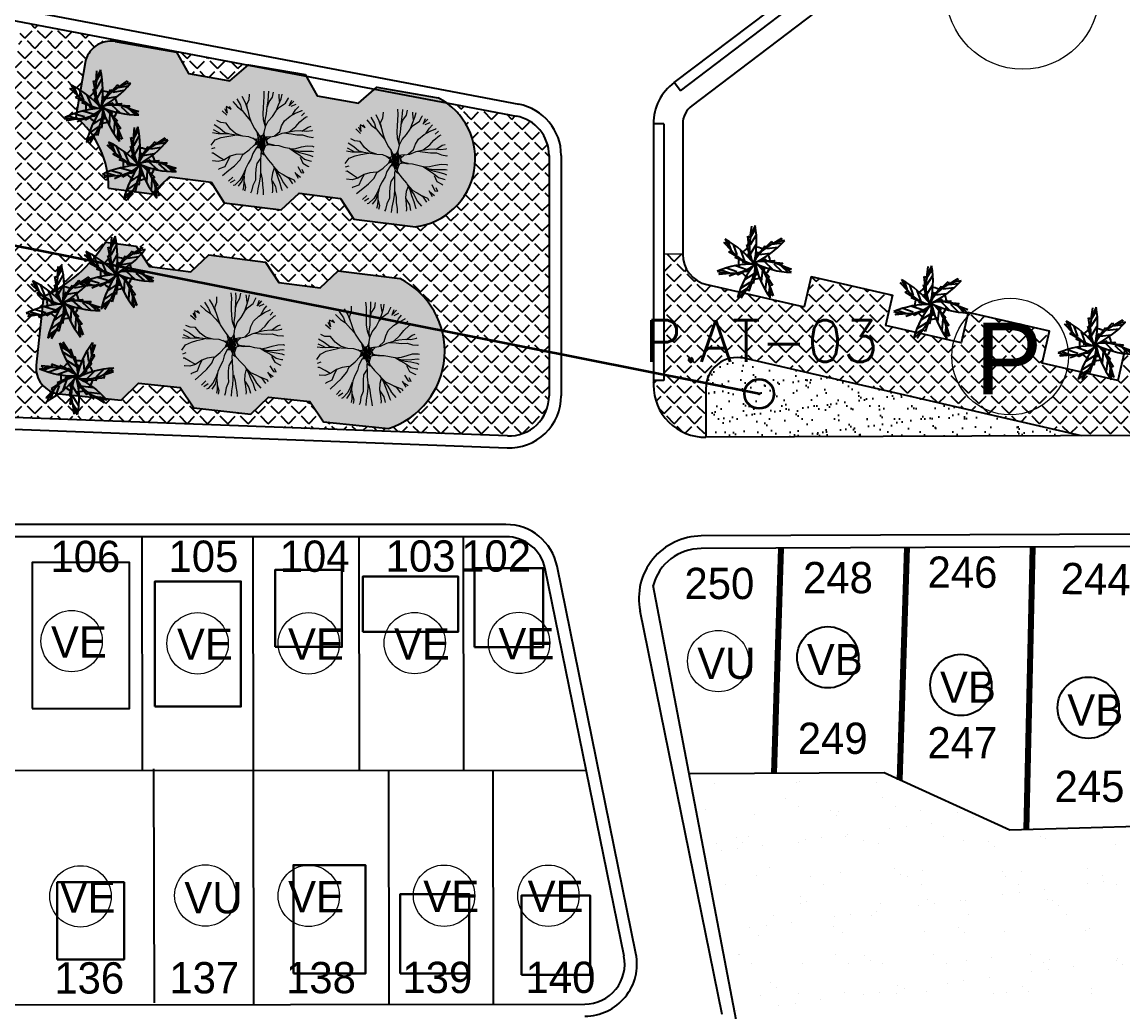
# Model space of a CAD drawing. Extents: x 472704 to 474638, y 1059265 to 1060325.
# Drawn here: x 473623.5 to 473729, y 1059726.7 to 1059821.6 of the extents above; entities that cross this region are included whole.
import ezdxf

# ---------------------------------------------------------------- set-up
doc = ezdxf.new("R2010")
doc.units = 0
doc.header["$LTSCALE"] = 0.4
doc.header["$MEASUREMENT"] = 0
doc.layers.get('0').update_dxf_attribs({"linetype": 'CONTINUOUS', "lineweight": 25})
for name, color, linetype in [('A-VIA-N', 7, 'CONTINUOUS'), ('BIFAMILIARES', 6, 'CONTINUOUS'), ('CASASDURAS', 1, 'CONTINUOUS'), ('Dura', 1, 'CONTINUOUS'), ('NumeroPropu', 6, 'CONTINUOUS'), ('PARCELASPEOPUESTAS', 3, 'CONTINUOUS'), ('PISOS', 8, 'CONTINUOUS'), ('TipoVivienda', 7, 'CONTINUOUS'), ('TOPONIMIA', 1, 'CONTINUOUS'), ('UNIFAMILIAR', 5, 'CONTINUOUS'), ('VEGETACION', 3, 'CONTINUOUS'), ('VIAPROPUESTA', 7, 'CONTINUOUS')]:
    doc.layers.add(name, color=color, linetype=linetype)
for name, color, linetype, lineweight in [('AREAS VERDAS', 72, 'CONTINUOUS', 25), ('AREAS VERDES', 2, 'CONTINUOUS', 20), ('CASA', 31, 'CONTINUOUS', 30), ('PAT', 230, 'CONTINUOUS', 35)]:
    doc.layers.add(name, color=color, linetype=linetype, lineweight=lineweight)
doc.styles.add('ARIAL', font='arial.ttf')
doc.styles.add('Numeros Parcelas', font='', dxfattribs={"height": 3})
doc.styles.get("Standard").update_dxf_attribs({"font": 'romans.shx'})
doc.styles.add('TipoVivienda', font='', dxfattribs={"height": 3})
doc.styles.get('Numeros Parcelas').set_extended_font_data('AvantGarde Bk BT')
doc.styles.get('TipoVivienda').set_extended_font_data('AvantGarde Bk BT')
pattern_1 = [(45, (0, 0), (-0.9722718241, 0.9722718241), [1, -0.375]), (135, (0, 0), (-0.9722718241, -0.9722718241), [1, -0.375])]

# ---------------------------------------------------------------- blocks, each defined once
blk = doc.blocks.new('PALME01')
at = {"layer": 'VEGETACION'}
for p, q in [((-0.34, 2.42), (0.22, 3.22)), ((-0.32, 2.46), (-0.14, 3.51)), ((-2.16, 1.22), (-2.44, 2.16)), ((-0.48, 1.69), (-0.56, 2.58)), ((-0.56, 2.58), (-0.32, 2.46)), ((-0.34, 1.77), (0.26, 2.65)), ((1.78, 1.75), (2.7, 2.27)), ((2.7, 2.27), (2.6, 2.09)), ((-2.17, 1.26), (-2.88, 2.05)), ((-2.88, 2.05), (-2.68, 2)), ((-2.42, 1.15), (-2.17, 1.26)), ((-1.67, 0.65), (-2.42, 1.15)), ((-1.65, 0.81), (-1.96, 1.83)), ((-0.93, 0.18), (-1.28, 1.25)), ((-0.45, 0.84), (-0.66, 1.78)), ((-0.66, 1.78), (-0.48, 1.69)), ((-0.39, 0.81), (0.23, 1.75)), ((0.43, 0.85), (1.03, 1.6)), ((1.03, 1.6), (1.07, 1.4)), ((1.07, 1.4), (1.72, 2.02)), ((1.22, 1.34), (2.28, 1.42)), ((1.72, 2.02), (1.78, 1.75)), ((1.73, 1.74), (2.71, 1.81)), ((-1.86, 0.57), (-1.67, 0.65)), ((-0.99, 0.15), (-1.86, 0.57)), ((-1.16, 0.07), (-0.99, 0.15)), ((-0.01, -0.17), (-1.16, 0.07)), ((-0.08, -0.13), (-0.61, 0.92)), ((-0.61, 0.92), (-0.45, 0.84)), ((-0.1, -0.04), (0.39, 1.03)), ((-0.04, 0.03), (1.1, 0.31)), ((0.04, 0.02), (0.97, -0.69)), ((0.39, 1.03), (0.43, 0.85)), ((0.44, 0.78), (1.57, 0.88)), ((0.94, 0.12), (1.72, -0.7)), ((1.1, 0.31), (0.98, 0.17)), ((0.98, 0.17), (1.94, 0.16)), ((1.94, 0.16), (1.81, 0.01)), ((1.81, 0.01), (2.7, -0.12)), ((-3.46, -1), (-3.29, -0.88)), ((-2.4, -0.93), (-3.46, -1)), ((-2.35, -0.95), (-3.26, -0.58)), ((-1.72, -0.8), (-2.71, -0.42)), ((-1.61, -0.92), (-2.46, -1.2)), ((-0.77, -0.64), (-1.83, -0.24)), ((-0.79, -0.71), (-1.66, -1.12)), ((-1.66, -1.12), (-1.61, -0.92)), ((-0.03, -1.03), (-1.01, -1.6)), ((0.07, -0.13), (-0.83, -0.88)), ((-0.83, -0.88), (-0.79, -0.71)), ((0.09, -0.05), (0.12, -1.22)), ((0.73, -0.69), (0.57, -1.81)), ((0.97, -0.69), (0.79, -0.69)), ((0.79, -0.69), (1.39, -1.44)), ((1.86, -0.15), (2.59, -0.93)), ((2.49, -0.3), (3.15, -1.02)), ((2.7, -0.12), (2.53, -0.32)), ((2.53, -0.32), (3.51, -0.73)), ((3.51, -0.73), (3.31, -0.76)), ((-0.5, -1.86), (-1.42, -2.4)), ((-0.33, -1.85), (-0.65, -2.69)), ((-0.21, -2.01), (-0.33, -1.85)), ((0.01, -1.08), (-0.21, -2.01)), ((0.12, -1.22), (0.01, -1.08)), ((1.09, -1.57), (0.94, -2.63)), ((1.39, -1.44), (1.19, -1.44)), ((1.19, -1.44), (1.64, -2.21)), ((-0.78, -2.45), (-1.63, -2.93)), ((-0.82, -2.48), (-1.43, -3.35)), ((-0.65, -2.69), (-0.82, -2.48)), ((1.38, -2.16), (1.22, -3.13)), ((1.37, -2.21), (1.67, -3.23)), ((1.64, -2.21), (1.37, -2.21)), ((1.67, -3.23), (1.52, -3.09))]:
    blk.add_line(p, q, dxfattribs=at)
for centre, radius, start, end in [((3.35, 1.47), 3.79, 146.5126, 204.9769), ((-8.28, 2.34), 8.56, 343.2568, 8.2327), ((0.88, 3.52), 3.79, 197.9411, 256.4055), ((-7.05, -5.04), 8.56, 34.6853, 59.6613), ((0, 0), 1.53, 112.3411, 140.8959), ((-3.28, 7.91), 8.56, 291.8282, 316.8041), ((3.29, -1.73), 3.79, 95.084, 153.5483), ((0, 0), 1.53, 58.7372, 86.9078), ((0, 0), 1.53, 165.4304, 194.1231), ((0.75, -3.68), 3.79, 43.6554, 102.1198), ((4.18, 7.47), 8.56, 240.3996, 265.3756), ((-2.36, -2.91), 3.79, 352.2268, 50.6912), ((8.5, 1.36), 8.56, 188.971, 213.947), ((0, 0), 1.53, 6.2517, 34.072), ((-0.51, -8.67), 8.56, 86.1139, 111.0899), ((-2.25, 2.86), 3.79, 249.3697, 307.8341), ((-3.7, 0), 3.79, 300.7983, 359.2626), ((6.41, -5.83), 8.56, 137.5425, 162.5184), ((0, 0), 1.53, 216.742, 245.1681), ((0, 0), 1.53, 315.6716, 343.3932), ((0, 0), 1.53, 266.3653, 294.3399)]:
    blk.add_arc(centre, radius, start, end, dxfattribs=at)
blk = doc.blocks.new('PALMERA')
at = {"layer": 'AREAS VERDES'}
blk.add_blockref('PALME01', (-88.82, 0.82), dxfattribs=at)
blk = doc.blocks.new('MATA-P-01')
at = {"color": 84, "linetype": 'ByBlock'}
for p, q in [((18.7902, 144.4864), (18.7883, 144.5167)), ((18.8065, 144.5037), (18.8081, 144.5144)), ((18.8462, 144.4883), (18.8445, 144.521)), ((18.8717, 144.4929), (18.8752, 144.521)), ((18.8986, 144.4841), (18.9059, 144.5167)), ((18.6454, 144.4361), (18.6454, 144.4384)), ((18.6869, 144.4319), (18.6706, 144.458)), ((18.7176, 144.4515), (18.6888, 144.4688)), ((18.7068, 144.4864), (18.7321, 144.4515)), ((18.7231, 144.4864), (18.7304, 144.458)), ((18.7321, 144.4515), (18.7304, 144.4557)), ((18.7448, 144.4994), (18.7448, 144.5014)), ((18.7576, 144.4645), (18.7448, 144.4994)), ((18.7918, 144.4319), (18.7576, 144.4645)), ((18.7991, 144.4449), (18.7902, 144.4864)), ((18.7973, 144.4668), (18.8065, 144.5037)), ((18.8081, 144.4058), (18.7991, 144.4449)), ((18.8625, 144.4537), (18.8462, 144.4883)), ((18.868, 144.4239), (18.8625, 144.4537)), ((18.8679, 144.4211), (18.8698, 144.458)), ((18.8698, 144.458), (18.8717, 144.4929)), ((18.8915, 144.4123), (18.8951, 144.4472)), ((18.8951, 144.4472), (18.8986, 144.4841)), ((18.9964, 144.4818), (18.9929, 144.4449)), ((18.9929, 144.4449), (19.0018, 144.41)), ((19.0399, 144.4602), (19.0127, 144.4231)), ((19.0689, 144.4384), (19.0382, 144.4015)), ((18.6163, 144.397), (18.6054, 144.4035)), ((18.647, 144.3624), (18.6163, 144.397)), ((18.6435, 144.4015), (18.6272, 144.4231)), ((18.6796, 144.4146), (18.6454, 144.4361)), ((18.7141, 144.3862), (18.6796, 144.4146)), ((18.7013, 144.397), (18.6869, 144.4319)), ((18.7448, 144.3513), (18.7141, 144.3862)), ((18.8079, 144.4068), (18.7918, 144.4319)), ((18.8244, 144.3666), (18.8081, 144.4058)), ((18.8462, 144.3317), (18.8244, 144.3666)), ((18.8643, 144.3754), (18.8679, 144.4211)), ((18.8662, 144.334), (18.8643, 144.3754)), ((18.8771, 144.334), (18.8861, 144.3731)), ((18.8861, 144.3731), (18.8915, 144.4123)), ((18.9874, 144.3774), (18.9711, 144.3405)), ((19.0219, 144.3709), (18.9855, 144.3382)), ((19.0127, 144.4231), (18.9874, 144.3774)), ((19.0018, 144.41), (18.9929, 144.3885)), ((19.0562, 144.3885), (19.0219, 144.3709)), ((19.0382, 144.4015), (19.0236, 144.3709)), ((19.0907, 144.4166), (19.0562, 144.3885)), ((19.0923, 144.3666), (19.107, 144.3819)), ((19.1268, 144.3797), (19.0923, 144.3666)), ((19.1268, 144.3731), (19.114, 144.3362)), ((18.5601, 144.3209), (18.5584, 144.3232)), ((18.5946, 144.3101), (18.5601, 144.3209)), ((18.5891, 144.3382), (18.5709, 144.347)), ((18.6236, 144.3059), (18.5891, 144.3382)), ((18.6307, 144.3079), (18.5946, 144.3101)), ((18.6706, 144.2994), (18.6307, 144.3079)), ((18.6671, 144.3275), (18.647, 144.3624)), ((18.7032, 144.2883), (18.6671, 144.3275)), ((18.7068, 144.2863), (18.6706, 144.2994)), ((18.7576, 144.3167), (18.7448, 144.3513)), ((18.763, 144.2798), (18.7576, 144.3167)), ((18.857, 144.2948), (18.8462, 144.3317)), ((18.857, 144.2928), (18.8771, 144.334)), ((18.8589, 144.2971), (18.8662, 144.334)), ((18.9529, 144.3059), (18.9241, 144.271)), ((18.9711, 144.3405), (18.9529, 144.3059)), ((18.9855, 144.3382), (18.9563, 144.3123)), ((19.114, 144.3362), (19.1322, 144.3624)), ((19.1485, 144.347), (19.114, 144.3232)), ((18.5476, 144.2775), (18.544, 144.2798)), ((18.5818, 144.2775), (18.5476, 144.2775)), ((18.6163, 144.284), (18.5818, 144.2775)), ((18.6524, 144.2775), (18.6163, 144.284)), ((18.6869, 144.2775), (18.6524, 144.2775)), ((18.7359, 144.2747), (18.6869, 144.2775)), ((18.7448, 144.271), (18.7032, 144.2883)), ((18.7828, 144.2471), (18.7448, 144.271)), ((18.7918, 144.2449), (18.763, 144.2798)), ((18.8173, 144.2361), (18.7828, 144.2471)), ((18.8154, 144.2361), (18.8516, 144.2276)), ((18.8204, 144.2298), (18.8159, 144.2358)), ((18.836, 144.2097), (18.8204, 144.2298)), ((18.8617, 144.242), (18.8256, 144.1822)), ((18.8256, 144.1822), (18.8452, 144.2293)), ((18.8452, 144.2293), (18.8291, 144.2199)), ((18.8398, 144.1822), (18.8617, 144.2435)), ((18.8421, 144.166), (18.8617, 144.242)), ((18.8731, 144.2315), (18.8421, 144.166)), ((18.8433, 144.124), (18.8731, 144.2315)), ((18.8858, 144.2267), (18.845, 144.1578)), ((18.8516, 144.2276), (18.8589, 144.2557)), ((18.8589, 144.2557), (18.857, 144.2928)), ((18.8858, 144.2267), (18.857, 144.1382)), ((18.8584, 144.2576), (18.8584, 144.2591)), ((18.8658, 144.2372), (18.8584, 144.2576)), ((18.8858, 144.2267), (18.8658, 144.2372)), ((18.8712, 144.2094), (18.8773, 144.2259)), ((18.9021, 144.2471), (18.8858, 144.2267)), ((18.9052, 144.2504), (18.8915, 144.2122)), ((18.904, 144.2491), (18.9005, 144.2449)), ((18.9241, 144.271), (18.904, 144.2491)), ((19.0382, 144.2188), (19.0744, 144.2406)), ((19.0744, 144.2406), (19.1086, 144.2733)), ((19.1431, 144.2341), (19.107, 144.2122)), ((19.1086, 144.2733), (19.1431, 144.271)), ((19.1431, 144.271), (19.1703, 144.2798)), ((19.183, 144.2514), (19.1431, 144.2341)), ((18.5421, 144.1623), (18.5277, 144.1578)), ((18.5402, 144.1904), (18.5294, 144.1904)), ((18.5402, 144.223), (18.5313, 144.221)), ((18.5747, 144.2188), (18.5402, 144.223)), ((18.5747, 144.1839), (18.5402, 144.1904)), ((18.5802, 144.1666), (18.5421, 144.1623)), ((18.609, 144.2057), (18.5747, 144.2188)), ((18.6109, 144.1773), (18.5747, 144.1839)), ((18.6163, 144.1688), (18.5802, 144.1666)), ((18.6435, 144.1904), (18.609, 144.2057)), ((18.647, 144.1754), (18.6109, 144.1773)), ((18.647, 144.1666), (18.6109, 144.1512)), ((18.6635, 144.1744), (18.6163, 144.1688)), ((18.6796, 144.1819), (18.6435, 144.1904)), ((18.6834, 144.1839), (18.647, 144.1666)), ((18.685, 144.1839), (18.647, 144.1754)), ((18.7195, 144.1861), (18.685, 144.1839)), ((18.7538, 144.1904), (18.7195, 144.1861)), ((18.7883, 144.1861), (18.7538, 144.1904)), ((18.7935, 144.1847), (18.781, 144.1864)), ((18.7828, 144.1864), (18.8029, 144.187)), ((18.814, 144.1856), (18.7935, 144.1847)), ((18.8029, 144.187), (18.8235, 144.1893)), ((18.8353, 144.1782), (18.814, 144.1856)), ((18.8235, 144.1893), (18.836, 144.2097)), ((18.8403, 144.1578), (18.8353, 144.1782)), ((18.8433, 144.1376), (18.8403, 144.1578)), ((18.8854, 144.225), (18.8433, 144.124)), ((18.857, 144.1382), (18.8913, 144.2208)), ((18.8714, 144.1572), (18.8589, 144.1362)), ((18.8915, 144.1532), (18.8714, 144.1572)), ((18.8913, 144.2208), (18.8755, 144.1589)), ((18.8755, 144.1589), (18.8991, 144.2066)), ((18.8851, 144.181), (18.8866, 144.16)), ((18.9059, 144.1683), (18.8851, 144.181)), ((18.8866, 144.16), (18.8908, 144.1527)), ((18.9047, 144.2052), (18.8915, 144.2122)), ((18.8991, 144.2066), (18.8967, 144.1751)), ((18.8991, 144.1932), (18.9257, 144.2077)), ((18.904, 144.1708), (18.8991, 144.1932)), ((18.9078, 144.1643), (18.904, 144.1708)), ((18.9277, 144.208), (18.9047, 144.2052)), ((18.935, 144.1297), (18.9078, 144.1643)), ((18.9529, 144.2145), (18.9277, 144.208)), ((18.9893, 144.2122), (18.9529, 144.2145)), ((19.0328, 144.21), (18.9893, 144.2122)), ((18.991, 144.21), (19.0382, 144.2188)), ((19.0744, 144.21), (19.0328, 144.21)), ((19.0543, 144.2034), (19.0399, 144.208)), ((19.0907, 144.1904), (19.0543, 144.2034)), ((19.1124, 144.2057), (19.0744, 144.21)), ((19.107, 144.2122), (19.0814, 144.21)), ((19.1249, 144.1773), (19.0907, 144.1904)), ((19.1485, 144.1992), (19.1124, 144.2057)), ((19.1594, 144.1558), (19.1249, 144.1773)), ((19.1485, 144.208), (19.1322, 144.2015)), ((19.183, 144.2188), (19.1485, 144.208)), ((19.1847, 144.1992), (19.1485, 144.1992)), ((19.1793, 144.1186), (19.1594, 144.1558)), ((18.5402, 144.1274), (18.5313, 144.1274)), ((18.5764, 144.1317), (18.5402, 144.1274)), ((18.5476, 144.0925), (18.5402, 144.0905)), ((18.5818, 144.1056), (18.5476, 144.0925)), ((18.6109, 144.1512), (18.5764, 144.1317)), ((18.6054, 144.1405), (18.5818, 144.1056)), ((18.8046, 144.0882), (18.7701, 144.0602)), ((18.8391, 144.1209), (18.8046, 144.0882)), ((18.8353, 144.1158), (18.8346, 144.1166)), ((18.8554, 144.1257), (18.8353, 144.1158)), ((18.836, 144.1166), (18.8433, 144.1376)), ((18.8499, 144.0794), (18.8554, 144.1143)), ((18.8535, 144.0925), (18.8717, 144.0536)), ((18.8554, 144.1143), (18.8558, 144.1257)), ((18.8589, 144.1362), (18.8558, 144.1257)), ((18.8915, 144.1535), (18.9078, 144.1121)), ((18.9078, 144.1121), (18.9132, 144.0775)), ((18.9692, 144.0948), (18.935, 144.1297)), ((18.9801, 144.0579), (18.9692, 144.0948)), ((18.9711, 144.097), (19.0127, 144.086)), ((19.0127, 144.086), (19.0472, 144.0687)), ((19.1722, 144.097), (19.1504, 144.1078)), ((18.5837, 144.0448), (18.5655, 144.0448)), ((18.5818, 144.0664), (18.5674, 144.0448)), ((18.6144, 144.0318), (18.5818, 144.0145)), ((18.6109, 144.0794), (18.5837, 144.0448)), ((18.5927, 144.0034), (18.6198, 144.0383)), ((18.7285, 144.023), (18.6943, 144.0122)), ((18.7467, 144.0318), (18.7106, 143.9969)), ((18.7429, 144.0252), (18.725, 143.9884)), ((18.763, 144.0514), (18.7285, 144.023)), ((18.7701, 144.0602), (18.7429, 144.0252)), ((18.7576, 144.0426), (18.763, 144.0079)), ((18.8372, 144.0057), (18.8445, 144.0426)), ((18.8445, 144.0426), (18.8499, 144.0794)), ((18.8717, 144.0187), (18.8679, 143.9818)), ((18.8717, 144.0536), (18.8717, 144.0187)), ((18.9132, 144.0775), (18.9258, 144.0426)), ((18.9258, 144.0426), (18.9366, 144.0079)), ((19.0092, 144.0145), (18.9801, 144.0579)), ((19.0472, 144.0687), (19.0597, 144.0318)), ((19.0472, 144.0687), (19.0833, 144.0383)), ((19.0597, 144.0318), (19.0689, 143.9969)), ((19.0833, 144.0383), (19.1178, 144.023)), ((19.0852, 144.0383), (19.1195, 144.0536)), ((19.1178, 144.023), (19.1521, 144.021)), ((19.1195, 144.0536), (19.1575, 144.0709)), ((19.1521, 144.021), (19.154, 144.021)), ((19.1575, 144.0709), (19.1667, 144.0687)), ((18.6217, 143.9903), (18.6109, 143.9773)), ((18.6716, 144.0031), (18.6217, 143.9903)), ((18.6562, 143.9969), (18.6253, 143.9642)), ((18.6834, 143.96), (18.6524, 143.9316)), ((18.6943, 144.0122), (18.6562, 143.9969)), ((18.7106, 143.9969), (18.6834, 143.96)), ((18.7051, 143.9535), (18.6888, 143.9186)), ((18.725, 143.9884), (18.7051, 143.9535)), ((18.7576, 143.9623), (18.7285, 143.9274)), ((18.7611, 143.9688), (18.7502, 143.9316)), ((18.763, 144.0079), (18.7611, 143.9688)), ((18.8209, 143.96), (18.8136, 143.9251)), ((18.8353, 143.9969), (18.8209, 143.96)), ((18.8336, 143.9708), (18.8372, 144.0057)), ((18.8336, 143.9339), (18.8336, 143.9708)), ((18.8679, 143.9818), (18.8625, 143.9469)), ((18.8625, 143.9469), (18.8733, 143.91)), ((18.9385, 143.96), (18.9331, 143.9251)), ((18.9366, 144.0079), (18.9385, 143.9688)), ((18.9385, 143.9991), (18.9475, 143.9642)), ((18.9385, 143.9688), (18.9458, 143.9251)), ((18.9475, 143.9642), (18.9603, 143.9296)), ((19.0399, 143.9796), (19.0092, 144.0145)), ((19.0744, 143.9404), (19.0399, 143.9796)), ((19.0689, 143.9969), (19.1032, 143.9773)), ((19.1032, 143.9773), (19.107, 143.973)), ((18.6888, 143.9186), (18.6834, 143.91)), ((18.7285, 143.9274), (18.7158, 143.8924)), ((18.7502, 143.9316), (18.7429, 143.8947)), ((18.7429, 143.8947), (18.7429, 143.8839)), ((18.8027, 143.8905), (18.7973, 143.8621)), ((18.8136, 143.9251), (18.8027, 143.8905)), ((18.8353, 143.8947), (18.8336, 143.9339)), ((18.8336, 143.8598), (18.8353, 143.8947)), ((18.8733, 143.91), (18.8752, 143.8729)), ((18.9312, 143.9231), (18.9168, 143.8882)), ((18.9168, 143.8882), (18.9187, 143.8644)), ((18.9331, 143.9251), (18.9295, 143.8905)), ((18.9295, 143.8905), (18.9312, 143.8686)), ((18.9458, 143.9251), (18.9638, 143.8905)), ((18.9603, 143.9296), (18.9874, 143.8924)), ((18.9874, 143.8924), (18.9964, 143.8882)), ((19.0165, 143.9035), (18.991, 143.9251)), ((19.0309, 143.91), (19.0073, 143.9404)), ((18.8752, 143.8729), (18.8788, 143.8598))]:
    blk.add_line(p, q, dxfattribs=at)

msp = doc.modelspace()

# ---------------------------------------------------------------- hatches: boundary and pattern name
at = {"layer": 'AREAS VERDAS'}
h = msp.add_hatch(dxfattribs=at)
h.set_pattern_fill('AR-SAND', color=64, style=0)
h.set_pattern_definition([(37.5, (0, 0), (-0.0629933581, 1.926823769), [0, -1.52, 0, -1.7, 0, -1.625]), (7.5, (0, 0), (1.769776705, 2.822146065), [0, -0.82, 0, -1.37, 0, -0.525]), (327.5, (-1.23, 0), (3.1141418618, 0.0056590535), [0, -0.5, 0, -1.8, 0, -2.35]), (317.5, (-1.23, 0), (3.0061266046, 0.877675565), [0, -0.25, 0, -1.18, 0, -1.35])])
h.paths.add_polyline_path([(473614.17, 1059789.62), (473615.43, 1059796.9, -0.160687), (473611.97, 1059802.29), (473609.05, 1059802.87), (473608.87, 1059802.72), (473604.93, 1059803.4), (473604.74, 1059803.73), (473597.04, 1059805.26), (473596.56, 1059804.85), (473592.61, 1059805.53), (473592.22, 1059806.22), (473583.76, 1059807.9, 0.165546), (473582.99, 1059806.49), (473581.2, 1059796.18)])
h.paths.add_polyline_path([(473596.94, 1059789.16), (473602.41, 1059788.58), (473604.1, 1059790.21), (473608.07, 1059789.79), (473609.37, 1059787.84), (473613.78, 1059787.38), (473614.17, 1059789.62), (473581.2, 1059796.18), (473580.77, 1059793.68, 0.226568), (473584.07, 1059790.53), (473589.98, 1059789.9), (473591.67, 1059791.53), (473595.64, 1059791.11)])
h.paths.add_polyline_path([(473633.44, 1059785.78), (473634.66, 1059786.97), (473638.64, 1059786.55), (473639.94, 1059784.6), (473645.41, 1059784.02), (473647.09, 1059785.65), (473651.07, 1059785.23), (473652.37, 1059783.28), (473658.59, 1059782.63, 0.396759), (473663.73, 1059791.99), (473630.11, 1059798.68, -0.104341), (473625.54, 1059795.29), (473624.84, 1059788.71, 0.129448), (473625.03, 1059787.46)])
h.paths.add_polyline_path([(473625.03, 1059787.46, 0.270273), (473627.06, 1059785.96), (473632.98, 1059785.34), (473633.44, 1059785.78)], flags=17)
h.paths.add_polyline_path([(473663.73, 1059791.99, 0.21662), (473659.68, 1059797), (473653.77, 1059797.73), (473652.06, 1059796.13), (473648.09, 1059796.62), (473646.82, 1059798.59), (473641.37, 1059799.27), (473639.66, 1059797.66), (473635.69, 1059798.15), (473634.42, 1059800.12), (473631.47, 1059800.49, -0.041044), (473630.11, 1059798.68)])
h.paths.add_polyline_path([(473598.34, 1059806.37), (473597.04, 1059805.26), (473604.74, 1059803.73), (473603.76, 1059805.43)], flags=17)
h.paths.add_polyline_path([(473592.22, 1059806.22), (473591.44, 1059807.56), (473585.87, 1059808.53, 0.23271), (473583.76, 1059807.9)])
h.paths.add_polyline_path([(473611.68, 1059804.06), (473610.66, 1059804.24), (473609.05, 1059802.87), (473611.97, 1059802.29, -0.043955)], flags=17)
h.paths.add_polyline_path([(473585.29, 1059819.83), (473584.69, 1059816.34, 0.414214), (473586.73, 1059813.45), (473592.3, 1059812.49), (473594.08, 1059814.01), (473598.02, 1059813.32), (473599.19, 1059811.29), (473604.61, 1059810.36), (473606.4, 1059811.87), (473610.34, 1059811.19), (473611.51, 1059809.16), (473612.53, 1059808.99, -0.154291), (473616.61, 1059813.6)])
h.paths.add_polyline_path([(473616.61, 1059813.6, -0.054125), (473618.62, 1059814.53), (473620.05, 1059821.86), (473614.19, 1059822.88), (473612.4, 1059821.37), (473608.46, 1059822.05), (473607.29, 1059824.08), (473601.87, 1059825.03), (473600.09, 1059823.51), (473596.15, 1059824.19), (473594.98, 1059826.23), (473589.12, 1059827.25, 0.414214), (473586.23, 1059825.21), (473585.29, 1059819.83)])
h.paths.add_polyline_path([(473630.12, 1059810.92, -0.161929), (473631.78, 1059805.66), (473635.92, 1059805.14), (473637.63, 1059806.74), (473641.6, 1059806.24), (473642.86, 1059804.26), (473648.32, 1059803.58), (473650.03, 1059805.18), (473654, 1059804.68), (473655.27, 1059802.71), (473661.17, 1059801.97, 0.17247), (473665.1, 1059803.96)])
h.paths.add_polyline_path([(473665.1, 1059803.96, 0.499764), (473663.35, 1059814.33), (473657.49, 1059815.35), (473655.71, 1059813.83), (473651.76, 1059814.52), (473650.6, 1059816.55), (473645.18, 1059817.49), (473643.39, 1059815.97), (473639.45, 1059816.66), (473638.28, 1059818.69), (473632.42, 1059819.71, 0.414214), (473629.53, 1059817.68), (473628.63, 1059812.51, -0.062569), (473630.12, 1059810.92)])
h.paths.add_polyline_path([(473568.6, 1059806.84), (473594.68, 1059806.84), (473594.68, 1059812.09), (473568.6, 1059812.09)], flags=9)
h.paths.add_polyline_path([(473567.21, 1059800.66), (473597.35, 1059800.66), (473597.35, 1059806.87), (473567.21, 1059806.87)], flags=9)
h.paths.add_polyline_path([(473572.68, 1059811.31), (473588.4, 1059811.31), (473588.4, 1059821.64), (473572.68, 1059821.64)], flags=9)
h = msp.add_hatch(dxfattribs=at)
h.set_pattern_fill('AR-SAND', color=64, style=0)
h.set_pattern_definition([(37.5, (0, 0), (-0.0629933581, 1.926823769), [0, -1.52, 0, -1.7, 0, -1.625]), (7.5, (0, 0), (1.769776705, 2.822146065), [0, -0.82, 0, -1.37, 0, -0.525]), (327.5, (-1.23, 0), (3.1141418618, 0.0056590535), [0, -0.5, 0, -1.8, 0, -2.35]), (317.5, (-1.23, 0), (3.0061266046, 0.877675565), [0, -0.25, 0, -1.18, 0, -1.35])])
h.paths.add_polyline_path([(473724.99, 1059781.94), (473692.67, 1059789.36, 0.056492), (473692, 1059789.43, 0.414214), (473689, 1059786.43), (473689, 1059781.79)])
at = {"layer": 'PISOS', "linetype": 'Continuous'}
h = msp.add_hatch(dxfattribs=at)
h.set_pattern_fill('ANGLE', color=256, scale=5, angle=45, style=0)
h.set_pattern_definition(pattern_1)
h.paths.add_polyline_path([(473629.61, 1059799.6, -0.02927), (473630.49, 1059799.12, 0.019883), (473631.14, 1059800), (473623.48, 1059800), (473630.11, 1059798.68, 0.000763), (473630.14, 1059798.71, -0.068686)])
h.paths.add_polyline_path([(473641.37, 1059799.27), (473646.82, 1059798.59), (473648.09, 1059796.62), (473652.06, 1059796.13), (473653.77, 1059797.73), (473659.68, 1059797, -0.21662), (473663.73, 1059791.99), (473673.98, 1059789.95), (473673.98, 1059800), (473635.01, 1059800), (473634.66, 1059799.76), (473634.72, 1059799.66, -0.038893), (473635.29, 1059799.8, -0.017109), (473634.91, 1059799.36), (473635.69, 1059798.15), (473639.66, 1059797.66)], flags=17)
h.paths.add_polyline_path([(473673.98, 1059789.95), (473663.73, 1059791.99, -0.396759), (473658.59, 1059782.63), (473652.37, 1059783.28), (473651.07, 1059785.23), (473647.09, 1059785.65), (473645.41, 1059784.02), (473639.94, 1059784.6), (473638.64, 1059786.55), (473634.66, 1059786.97), (473632.98, 1059785.34), (473631.48, 1059785.5, -0.005607), (473631.61, 1059785.35, -0.060677), (473630.72, 1059785.58), (473628.92, 1059785.77, -0.008514), (473628.93, 1059785.48, -0.045221), (473628.79, 1059783.94, -0.080339), (473628.33, 1059785.06), (473628.33, 1059785.06), (473628.08, 1059784.95), (473628.19, 1059785.84), (473628, 1059785.76), (473628.03, 1059785.86), (473627.03, 1059785.97, -0.004333), (473626.91, 1059785.88, -0.010199), (473626.62, 1059785.68, -0.017215), (473626.12, 1059785.37, -0.001385), (473626.08, 1059785.35, -0.004159), (473625.96, 1059785.28, -0.001134), (473625.92, 1059785.26, -0.065564), (473626.38, 1059786.14, -0.333546), (473624.84, 1059788.71), (473625.36, 1059793.56, -0.029994), (473624.9, 1059793.54, -0.067921), (473623.89, 1059793.68, -0.048261), (473625.43, 1059794.26), (473625.52, 1059795.07), (473625.5, 1059795.08), (473625.52, 1059795.09), (473625.54, 1059795.26), (473624.89, 1059795.61), (473625.13, 1059795.75), (473625.12, 1059795.75, -0.080339), (473624.48, 1059796.78, -0.060888), (473626.24, 1059795.67, -0.096865), (473626.7, 1059796.03), (473626.58, 1059796.39), (473626.77, 1059796.31), (473626.61, 1059797.2), (473626.87, 1059797.1), (473626.87, 1059797.1, -0.080339), (473627.27, 1059798.24, -0.054623), (473627.5, 1059796.39, 0.063178), (473630.11, 1059798.68), (473623.48, 1059800), (473620.54, 1059800), (473618.36, 1059783.85), (473670, 1059781.92, 0.009326), (473670.14, 1059781.92, 0.344153), (473673.87, 1059784.82), (473673.87, 1059784.82, 0.06132), (473673.98, 1059785.76)])
h.paths.add_polyline_path([(473620.54, 1059800), (473612.86, 1059800, 0.049406), (473613.99, 1059798.33), (473614.21, 1059798.59), (473614.3, 1059798.32), (473614.3, 1059798.32, -0.080339), (473615.44, 1059798.72, -0.039681), (473614.52, 1059797.73, 0.018836), (473615.08, 1059797.19, 0.004504), (473615.22, 1059797.07, 0.004925), (473615.37, 1059796.94, 0.00171), (473615.43, 1059796.9), (473615.37, 1059796.55), (473615.38, 1059796.55), (473615.36, 1059796.52), (473615.32, 1059796.28, -0.07376), (473616.25, 1059795.67, -0.030142), (473615.22, 1059795.73), (473614.46, 1059791.31, -0.018675), (473615.1, 1059791.36, -0.06024), (473614.37, 1059790.81), (473614.01, 1059788.73, -0.0184), (473614.44, 1059788.27, -0.033218), (473613.95, 1059788.37), (473613.78, 1059787.38), (473611.73, 1059787.59, -0.021725), (473611.62, 1059786.86, -0.057291), (473611.26, 1059787.64), (473609.37, 1059787.84), (473609.04, 1059788.34, -0.009545), (473608.76, 1059788.18, -0.025712), (473608.91, 1059788.54), (473608.07, 1059789.79), (473604.1, 1059790.21), (473602.41, 1059788.58), (473600, 1059788.84), (473600, 1059784.53), (473618.36, 1059783.85)])
h.paths.add_polyline_path([(473611.97, 1059802.29, 0.049923), (473612.67, 1059800.38, -0.035722), (473613.1, 1059800.05, -0.007786), (473612.83, 1059800.05, 0.001483), (473612.86, 1059800), (473620.54, 1059800), (473620.62, 1059800.57)])
h.paths.add_polyline_path([(473654, 1059804.68), (473650.03, 1059805.18), (473648.32, 1059803.58), (473642.86, 1059804.26), (473641.6, 1059806.24), (473637.63, 1059806.74), (473636.33, 1059805.52, -0.011172), (473636.36, 1059805.36, -0.042832), (473636.38, 1059804.71, -0.018509), (473636, 1059805.22), (473635.92, 1059805.14), (473634.3, 1059805.34), (473634.28, 1059805.25), (473634.18, 1059805.35), (473634.02, 1059805.37, -0.07371), (473633.23, 1059804.6, -0.025673), (473633.46, 1059805.44), (473631.78, 1059805.66, 0.035267), (473631.71, 1059806.89, -0.033637), (473631.21, 1059806.98, -0.002586), (473631.18, 1059806.99, -0.000067), (473631.18, 1059806.99, -0.000014), (473631.18, 1059806.99, -0.015726), (473631.67, 1059807.22, 0.106659), (473630.31, 1059810.64, -0.05861), (473629.65, 1059810.04, -0.032682), (473629.97, 1059811.12, 0.045473), (473628.89, 1059812.28), (473628.8, 1059812.31, -0.012351), (473628.62, 1059812.3, -0.067921), (473627.6, 1059812.44, -0.034516), (473628.69, 1059812.89), (473628.92, 1059814.2), (473628.6, 1059814.37), (473628.84, 1059814.51), (473628.84, 1059814.52, -0.064829), (473628.29, 1059815.33, -0.01543), (473628.19, 1059815.54, -0.02924), (473629.07, 1059815.06), (473629.53, 1059817.68, -0.414214), (473632.42, 1059819.71), (473638.28, 1059818.69), (473639.45, 1059816.66), (473643.39, 1059815.97), (473645.14, 1059817.46), (473623.46, 1059821.58), (473620.62, 1059800.57), (473623.48, 1059800), (473631.14, 1059800, 0.010636), (473631.47, 1059800.49), (473632.12, 1059800.41, -0.047561), (473632.4, 1059801.07, -0.021248), (473632.54, 1059800.36), (473634.42, 1059800.12), (473634.5, 1059800), (473635.01, 1059800), (473635.02, 1059800), (473635.02, 1059800), (473673.98, 1059800), (473673.98, 1059808.8, 0.360238), (473670.86, 1059812.57), (473664.14, 1059813.85, -0.682995), (473661.17, 1059801.97), (473655.27, 1059802.71)])
h.paths.add_polyline_path([(473620.62, 1059800.57), (473620.54, 1059800), (473623.48, 1059800)])
h = msp.add_hatch(dxfattribs=at)
h.set_pattern_fill('ANGLE', color=256, scale=5, angle=45, style=0)
h.set_pattern_definition(pattern_1)
h.paths.add_polyline_path([(473725.37, 1059787.94, -0.059802), (473724.68, 1059787.37, -0.021035), (473724.9, 1059788.05), (473721.22, 1059788.9), (473721.93, 1059791.96), (473714.13, 1059793.75), (473713.46, 1059790.83), (473709.45, 1059791.75, -0.019205), (473709.23, 1059791.56, -0.025703), (473708.92, 1059791.33, -0.015445), (473709.07, 1059791.83), (473706.21, 1059792.49), (473706.88, 1059795.42), (473699.08, 1059797.21), (473698.41, 1059794.28), (473692.57, 1059795.62, -0.045906), (473692.02, 1059795.2, -0.015805), (473692.18, 1059795.71), (473689.11, 1059796.42, -0.349542), (473686.78, 1059799.34), (473684.98, 1059799.34), (473684.98, 1059787.22), (473683.98, 1059787.22), (473683.98, 1059786.79, 0.415438), (473689, 1059781.79), (473689, 1059786.43, -0.481984), (473692.67, 1059789.36), (473724.99, 1059781.94), (473743.34, 1059782.01, 0.172878), (473746.5, 1059783.15), (473745.86, 1059783.93), (473744.72, 1059785.32, -0.172878), (473743.33, 1059784.81), (473736.24, 1059785.3), (473736.94, 1059788.37), (473729.43, 1059790.09, -0.036021), (473729.85, 1059789.74, -0.023035), (473729.06, 1059789.81), (473728.47, 1059787.23), (473727.84, 1059787.38, -0.004608), (473727.83, 1059787.31, -0.003052), (473727.77, 1059787.39)])

# ---------------------------------------------------------------- linework, layer by layer
at = {"layer": 'A-VIA-N', "linetype": 'Continuous'}
msp.add_line((473741.39, 1059772.55), (473688.55, 1059772.33), dxfattribs=at)
at = {"layer": 'A-VIA-N'}
msp.add_arc((473688.58, 1059766.33), 6, 90.2395, 191.4993, dxfattribs=at)
at = {"layer": 'AREAS VERDAS', "color": 64, "linetype": 'Continuous'}
for p, q in [((473697.95, 1059748.79), (473697.95, 1059748.79)), ((473689.83, 1059748.61), (473689.83, 1059748.61)), ((473697.68, 1059748.71), (473697.68, 1059748.71)), ((473705.35, 1059748.67), (473705.35, 1059748.67)), ((473696.59, 1059747.21), (473696.59, 1059747.21)), ((473705.93, 1059747.23), (473705.93, 1059747.23)), ((473688.93, 1059746.16), (473688.93, 1059746.16)), ((473693.63, 1059745.61), (473693.63, 1059745.61)), ((473697.85, 1059746.4), (473697.85, 1059746.4)), ((473700.94, 1059746.06), (473700.94, 1059746.06)), ((473701.74, 1059745.9), (473701.74, 1059745.9)), ((473707.2, 1059746.42), (473707.2, 1059746.42)), ((473709.59, 1059746), (473709.59, 1059746)), ((473713.12, 1059745.79), (473713.12, 1059745.79)), ((473701.49, 1059745.55), (473701.49, 1059745.55)), ((473710.62, 1059744.81), (473710.62, 1059744.81)), ((473714.69, 1059745.35), (473714.69, 1059745.35)), ((473702.41, 1059743.5), (473702.41, 1059743.5)), ((473702.54, 1059743.75), (473702.54, 1059743.75)), ((473706.62, 1059744.29), (473706.62, 1059744.29)), ((473708.18, 1059744.49), (473708.18, 1059744.49)), ((473711.75, 1059743.52), (473711.75, 1059743.52)), ((473721.09, 1059743.54), (473721.09, 1059743.54)), ((473690.02, 1059742.83), (473690.02, 1059742.83)), ((473691.92, 1059743.42), (473691.92, 1059743.42)), ((473692.47, 1059742.92), (473692.47, 1059742.92)), ((473693.07, 1059743.49), (473693.07, 1059743.49)), ((473694.47, 1059742.69), (473694.47, 1059742.69)), ((473697.87, 1059742.93), (473697.87, 1059742.93)), ((473698.54, 1059743.22), (473698.54, 1059743.22)), ((473700.11, 1059743.43), (473700.11, 1059743.43)), ((473704.1, 1059743.16), (473704.1, 1059743.16)), ((473705.54, 1059742.89), (473705.54, 1059742.89)), ((473713.65, 1059743.19), (473713.65, 1059743.19)), ((473716.1, 1059743.06), (473716.1, 1059743.06)), ((473716.66, 1059742.55), (473716.66, 1059742.55)), ((473721.5, 1059743.29), (473721.5, 1059743.29)), ((473728.29, 1059742.79), (473728.29, 1059742.79)), ((473690.47, 1059742.16), (473690.47, 1059742.16)), ((473692.03, 1059742.36), (473692.03, 1059742.36)), ((473695.08, 1059740.53), (473695.08, 1059740.53)), ((473707.09, 1059740.42), (473707.09, 1059740.42)), ((473725.55, 1059740.47), (473725.55, 1059740.47)), ((473693.82, 1059739.83), (473693.82, 1059739.83)), ((473699.01, 1059739.7), (473699.01, 1059739.7)), ((473701.92, 1059740.12), (473701.92, 1059740.12)), ((473707.64, 1059739.92), (473707.64, 1059739.92)), ((473708.35, 1059739.71), (473708.35, 1059739.71)), ((473709.78, 1059740.22), (473709.78, 1059740.22)), ((473717.45, 1059740.18), (473717.45, 1059740.18)), ((473717.7, 1059739.73), (473717.7, 1059739.73)), ((473719.27, 1059740.16), (473719.27, 1059740.16)), ((473727.04, 1059739.75), (473727.04, 1059739.75)), ((473690.93, 1059738.88), (473690.93, 1059738.88)), ((473700.28, 1059738.89), (473700.28, 1059738.89)), ((473709.62, 1059738.91), (473709.62, 1059738.91)), ((473718.96, 1059738.93), (473718.96, 1059738.93)), ((473721.46, 1059738.47), (473721.46, 1059738.47)), ((473725.54, 1059739.01), (473725.54, 1059739.01)), ((473727.1, 1059739.21), (473727.1, 1059739.21)), ((473728.3, 1059738.94), (473728.3, 1059738.94)), ((473698.07, 1059737.79), (473698.07, 1059737.79)), ((473698.62, 1059737.28), (473698.62, 1059737.28)), ((473710.25, 1059737.52), (473710.25, 1059737.52)), ((473713.39, 1059737.41), (473713.39, 1059737.41)), ((473713.83, 1059737.41), (473713.83, 1059737.41)), ((473717.46, 1059737.95), (473717.46, 1059737.95)), ((473719.02, 1059738.15), (473719.02, 1059738.15)), ((473721.69, 1059737.51), (473721.69, 1059737.51)), ((473722.25, 1059737.42), (473722.25, 1059737.42)), ((473698.06, 1059737.15), (473698.06, 1059737.15)), ((473705.31, 1059736.35), (473705.31, 1059736.35)), ((473705.73, 1059737.11), (473705.73, 1059737.11)), ((473709.39, 1059736.88), (473709.39, 1059736.88)), ((473710.95, 1059737.09), (473710.95, 1059737.09)), ((473722.81, 1059736.91), (473722.81, 1059736.91)), ((473695.49, 1059735.97), (473695.49, 1059735.97)), ((473697.24, 1059735.28), (473697.24, 1059735.28)), ((473701.31, 1059735.82), (473701.31, 1059735.82)), ((473702.87, 1059736.02), (473702.87, 1059736.02)), ((473704.83, 1059735.99), (473704.83, 1059735.99)), ((473714.17, 1059736.01), (473714.17, 1059736.01)), ((473723.52, 1059736.02), (473723.52, 1059736.02)), ((473693.23, 1059734.76), (473693.23, 1059734.76)), ((473694.01, 1059734.05), (473694.01, 1059734.05)), ((473694.8, 1059734.96), (473694.8, 1059734.96)), ((473701.23, 1059734.89), (473701.23, 1059734.89)), ((473702.11, 1059734.34), (473702.11, 1059734.34)), ((473709.97, 1059734.44), (473709.97, 1059734.44)), ((473713.24, 1059734.79), (473713.24, 1059734.79)), ((473713.79, 1059734.28), (473713.79, 1059734.28)), ((473717.64, 1059734.4), (473717.64, 1059734.4)), ((473725.42, 1059734.52), (473725.42, 1059734.52)), ((473725.74, 1059734.69), (473725.74, 1059734.69)), ((473692.09, 1059732.17), (473692.09, 1059732.17)), ((473692.21, 1059732.26), (473692.21, 1059732.26)), ((473701.43, 1059732.19), (473701.43, 1059732.19)), ((473704.22, 1059732.16), (473704.22, 1059732.16)), ((473710.78, 1059732.2), (473710.78, 1059732.2)), ((473720.12, 1059732.22), (473720.12, 1059732.22)), ((473693.36, 1059731.36), (473693.36, 1059731.36)), ((473698.25, 1059731.37), (473698.25, 1059731.37)), ((473702.7, 1059731.38), (473702.7, 1059731.38)), ((473704.77, 1059731.65), (473704.77, 1059731.65)), ((473705.92, 1059731.33), (473705.92, 1059731.33)), ((473712.04, 1059731.4), (473712.04, 1059731.4)), ((473714.02, 1059731.63), (473714.02, 1059731.63)), ((473716.4, 1059731.89), (473716.4, 1059731.89)), ((473721.38, 1059731.41), (473721.38, 1059731.41)), ((473721.88, 1059731.73), (473721.88, 1059731.73)), ((473724.23, 1059731.07), (473724.23, 1059731.07)), ((473728.3, 1059731.61), (473728.3, 1059731.61)), ((473728.4, 1059731.79), (473728.4, 1059731.79)), ((473728.96, 1059731.28), (473728.96, 1059731.28)), ((473716.15, 1059730.01), (473716.15, 1059730.01)), ((473720.23, 1059730.54), (473720.23, 1059730.54)), ((473721.79, 1059730.75), (473721.79, 1059730.75)), ((473695.2, 1059729.52), (473695.2, 1059729.52)), ((473695.75, 1059729.02), (473695.75, 1059729.02)), ((473707.38, 1059729.26), (473707.38, 1059729.26)), ((473708.08, 1059728.94), (473708.08, 1059728.94)), ((473712.15, 1059729.48), (473712.15, 1059729.48)), ((473713.71, 1059729.68), (473713.71, 1059729.68)), ((473719.38, 1059729.15), (473719.38, 1059729.15)), ((473725.93, 1059728.91), (473725.93, 1059728.91)), ((473694.2, 1059728.27), (473694.2, 1059728.27)), ((473697.91, 1059728.46), (473697.91, 1059728.46)), ((473700, 1059727.88), (473700, 1059727.88)), ((473702.3, 1059728.56), (473702.3, 1059728.56)), ((473704.08, 1059728.42), (473704.08, 1059728.42)), ((473705.64, 1059728.62), (473705.64, 1059728.62)), ((473707.25, 1059728.48), (473707.25, 1059728.48)), ((473710.16, 1059728.66), (473710.16, 1059728.66)), ((473716.6, 1059728.5), (473716.6, 1059728.5)), ((473717.83, 1059728.62), (473717.83, 1059728.62)), ((473719.94, 1059728.65), (473719.94, 1059728.65)), ((473725.94, 1059728.51), (473725.94, 1059728.51)), ((473691.93, 1059726.82), (473691.93, 1059726.82)), ((473696, 1059727.35), (473696, 1059727.35)), ((473697.56, 1059727.56), (473697.56, 1059727.56))]:
    msp.add_line(p, q, dxfattribs=at)
at = {"layer": 'BIFAMILIARES', "linetype": 'Continuous'}
for centre in [(473700.69, 1059760.7), (473713.44, 1059758.05), (473725.64, 1059755.87)]:
    msp.add_circle(centre, 2.94, dxfattribs=at)
at = {"layer": 'CASA'}
for points in [[(473647.74, 1059761.7), (473654.14, 1059761.7), (473654.14, 1059769.1), (473647.74, 1059769.1)], [(473666.83, 1059761.66), (473673.43, 1059761.66), (473673.43, 1059769.26), (473666.83, 1059769.26)], [(473636.21, 1059755.98), (473644.46, 1059755.98), (473644.46, 1059767.98), (473636.21, 1059767.98)], [(473656.14, 1059763.13), (473665.26, 1059763.13), (473665.26, 1059768.46), (473656.14, 1059768.46)], [(473649.49, 1059730.38), (473656.39, 1059730.38), (473656.39, 1059740.78), (473649.49, 1059740.78)], [(473626.86, 1059731.74), (473633.26, 1059731.74), (473633.26, 1059739.14), (473626.86, 1059739.14)], [(473659.73, 1059730.4), (473666.33, 1059730.4), (473666.33, 1059738), (473659.73, 1059738)], [(473671.33, 1059730.27), (473677.93, 1059730.27), (473677.93, 1059737.87), (473671.33, 1059737.87)]]:
    msp.add_lwpolyline(points, close=True, dxfattribs=at)
at = {"layer": 'CASASDURAS'}
msp.add_lwpolyline([(473624.47, 1059755.79), (473633.77, 1059755.79), (473633.77, 1059769.79), (473624.47, 1059769.79)], close=True, dxfattribs=at)
at = {"layer": 'Dura', "linetype": 'Continuous', "lineweight": 20}
msp.add_circle((473628.24, 1059762.25), 2.94, dxfattribs=at)
at = {"layer": 'PARCELASPEOPUESTAS', "linetype": 'Continuous'}
for p, q in [((473669.85, 1059772.26), (473484.22, 1059772.26)), ((473635.03, 1059749.83), (473634.99, 1059772.26)), ((473645.71, 1059727.42), (473645.64, 1059772.26)), ((473655.83, 1059749.85), (473655.79, 1059772.26)), ((473665.83, 1059749.85), (473665.79, 1059772.26)), ((473742.47, 1059771.36), (473688.56, 1059771.13)), ((473681.16, 1059732.07), (473673.6, 1059769.19)), ((473691.89, 1059725.94), (473683.94, 1059767.58)), ((473677.54, 1059749.86), (473480.33, 1059749.72)), ((473636.17, 1059727.57), (473636.13, 1059750)), ((473658.67, 1059727.44), (473658.63, 1059749.85)), ((473668.67, 1059727.45), (473668.63, 1059749.85)), ((473484.11, 1059727.15), (473677.41, 1059727.47))]:
    msp.add_line(p, q, dxfattribs=at)
at = {"layer": 'PARCELASPEOPUESTAS', "lineweight": 80}
for p, q in [((473696.19, 1059771.16), (473695.53, 1059749.57)), ((473708.25, 1059771.21), (473707.55, 1059748.96)), ((473720.31, 1059771.26), (473719.68, 1059744.18))]:
    msp.add_line(p, q, dxfattribs=at)
at = {"layer": 'PARCELASPEOPUESTAS'}
for p, q in [((473706.09, 1059749.62), (473687.43, 1059749.52)), ((473718.12, 1059744.14), (473706.09, 1059749.62)), ((473745.51, 1059744.9), (473718.12, 1059744.14))]:
    msp.add_line(p, q, dxfattribs=at)
at = {"layer": 'PARCELASPEOPUESTAS', "linetype": 'Continuous'}
for centre, radius, start, end in [((473669.85, 1059768.43), 3.83, 11.4993, 90), ((473688.58, 1059766.33), 4.8, 90.2395, 164.8901), ((473677.4, 1059731.3), 3.83, 270.0965, 11.4993)]:
    msp.add_arc(centre, radius, start, end, dxfattribs=at)
at = {"layer": 'PAT'}
msp.add_line((473694.11, 1059785.95), (473373.85, 1059849.66), dxfattribs=at)
msp.add_circle((473694.11, 1059785.95), 1.41, dxfattribs=at)
msp.add_point((473694.11, 1059785.95), dxfattribs=at)
at = {"layer": 'PISOS', "linetype": 'Continuous', "lineweight": 20}
msp.add_line((473686.78, 1059799.34), (473684.98, 1059799.34), dxfattribs=at)
at = {"layer": 'TipoVivienda', "linetype": 'Continuous', "lineweight": 20}
for centre in [(473640.31, 1059762.04), (473650.96, 1059762.04), (473661.11, 1059762.06), (473671.11, 1059762.08), (473629.09, 1059737.79), (473650.96, 1059737.83), (473663.92, 1059737.85), (473673.92, 1059737.85)]:
    msp.add_circle(centre, 2.94, dxfattribs=at)
at = {"layer": 'TOPONIMIA', "linetype": 'Continuous', "lineweight": 20}
for centre, radius in [((473719.36, 1059824.39), 7.33), ((473718.15, 1059789.53), 5.59)]:
    msp.add_circle(centre, radius, dxfattribs=at)
at = {"layer": 'UNIFAMILIAR', "linetype": 'Continuous', "lineweight": 20}
for centre in [(473690.19, 1059760.34), (473641.05, 1059737.87)]:
    msp.add_circle(centre, 2.94, dxfattribs=at)
at = {"layer": 'VIAPROPUESTA', "linetype": 'Continuous'}
for p, q in [((473485.18, 1059849.03), (473671.07, 1059813.71)), ((473685.96, 1059815.8), (473730.72, 1059849.78)), ((473686.56, 1059815.01), (473731.32, 1059848.98)), ((473484.97, 1059847.89), (473670.86, 1059812.57)), ((473686.56, 1059815.01), (473685.96, 1059815.8)), ((473683.98, 1059811.82), (473683.98, 1059786.79)), ((473684.98, 1059811.82), (473683.98, 1059811.82)), ((473684.98, 1059811.82), (473684.98, 1059787.22)), ((473673.98, 1059808.8), (473673.98, 1059785.76)), ((473675.14, 1059808.8), (473675.14, 1059785.76)), ((473699.08, 1059797.21), (473698.41, 1059794.28)), ((473684.98, 1059787.22), (473683.98, 1059787.22)), ((473670, 1059781.92), (473556.69, 1059786.15)), ((473669.95, 1059780.76), (473557.35, 1059784.96)), ((473743.34, 1059782.01), (473689, 1059781.79)), ((473669.85, 1059773.43), (473484.22, 1059773.43)), ((473682.3, 1059732.3), (473674.75, 1059769.43)), ((473690.57, 1059726.45), (473682.7, 1059765.13))]:
    msp.add_line(p, q, dxfattribs=at)
for points in [[(473735.23, 1059847.41, 0.363472), (473732.41, 1059847.55), (473687.65, 1059813.57, 0.234545), (473686.78, 1059811.82), (473686.78, 1059799.34, 0.349542), (473689.11, 1059796.42), (473698.41, 1059794.28)], [(473625.54, 1059795.29), (473624.84, 1059788.71, 0.414214), (473627.06, 1059785.96), (473632.98, 1059785.34), (473634.66, 1059786.97), (473638.64, 1059786.55), (473639.94, 1059784.6), (473645.41, 1059784.02), (473647.09, 1059785.65), (473651.07, 1059785.23), (473652.37, 1059783.28), (473658.59, 1059782.63)], [(473724.99, 1059781.94), (473692.67, 1059789.36, 0.481984), (473689, 1059786.43), (473689, 1059781.79)]]:
    msp.add_lwpolyline(points, format="xyb", dxfattribs=at)
at = {"layer": 'VIAPROPUESTA'}
msp.add_lwpolyline([(473735.23, 1059847.41), (473773.41, 1059812.18, -0.454826), (473773.32, 1059808.87), (473744.72, 1059785.32, -0.172878), (473743.33, 1059784.81), (473736.24, 1059785.3), (473736.94, 1059788.37), (473729.14, 1059790.16), (473728.47, 1059787.23), (473721.22, 1059788.9), (473721.93, 1059791.96), (473714.13, 1059793.75), (473713.46, 1059790.83), (473706.21, 1059792.49)], format="xyb", dxfattribs=at)
at = {"layer": 'VIAPROPUESTA', "linetype": 'Continuous'}
for points in [[(473632.42, 1059819.71), (473638.28, 1059818.69), (473639.45, 1059816.66), (473643.39, 1059815.97), (473645.18, 1059817.49), (473650.6, 1059816.55), (473651.76, 1059814.52), (473655.71, 1059813.83), (473657.49, 1059815.35), (473663.35, 1059814.33)], [(473629.53, 1059817.68), (473628.63, 1059812.51)], [(473631.78, 1059805.66), (473635.92, 1059805.14), (473637.63, 1059806.74), (473641.6, 1059806.24), (473642.86, 1059804.26), (473648.32, 1059803.58), (473650.03, 1059805.18), (473654, 1059804.68), (473655.27, 1059802.71), (473661.17, 1059801.97)], [(473631.47, 1059800.49), (473634.42, 1059800.12), (473635.69, 1059798.15), (473639.66, 1059797.66), (473641.37, 1059799.27), (473646.82, 1059798.59), (473648.09, 1059796.62), (473652.06, 1059796.13), (473653.77, 1059797.73), (473659.68, 1059797)], [(473699.08, 1059797.21), (473706.88, 1059795.42), (473706.21, 1059792.49)]]:
    msp.add_lwpolyline(points, dxfattribs=at)
for centre, radius, start, end in [((473631.99, 1059817.25), 2.5, 80.1297, 170.1297), ((473688.98, 1059811.82), 5, 127.2006, 180), ((473660.33, 1059808.49), 6.58, 277.3027, 62.6617), ((473670.14, 1059808.8), 5, 0, 79.2439), ((473623.04, 1059805.78), 8.74, 359.1836, 50.2969), ((473670.14, 1059808.8), 3.84, 0, 79.2439), ((473619.79, 1059807.82), 13.79, 294.6385, 327.8669), ((473656.19, 1059790.04), 7.79, 287.9658, 63.4208), ((473688.98, 1059786.79), 5, 180, 270.2395), ((473670.14, 1059785.76), 5, 267.8622, 0), ((473670.14, 1059785.76), 3.84, 267.8622, 0), ((473669.85, 1059768.43), 5, 11.4993, 90), ((473677.4, 1059731.3), 5, 270.0965, 11.4993)]:
    msp.add_arc(centre, radius, start, end, dxfattribs=at)

# ---------------------------------------------------------------- block references
at = {"layer": 'AREAS VERDAS', "linetype": 'Continuous'}
for p, rotation in [((473719.66, 1059820.5), 5.087769093787401), ((473723.24, 1059815.05), 5.087769093787401), ((473782.46, 1059800.75), 1.972147739680779), ((473721.07, 1059804.56), 5.087769093787401), ((473715.95, 1059801.74), 5.087769093787401), ((473799.36, 1059796.88), 1.972147739680779), ((473815.12, 1059792.92), 1.972147739680779)]:
    msp.add_blockref('PALMERA', p, dxfattribs=dict(at, rotation=rotation))
at = {"layer": 'AREAS VERDAS', "linetype": 'Continuous', "xscale": -1, "rotation": 332.1612893725681}
msp.add_blockref('PALMERA', (473549.83, 1059828.39), dxfattribs=at)
at = {"layer": 'AREAS VERDES', "linetype": 'Continuous', "ltscale": 0.5, "yscale": 15, "zscale": 15}
for p, xscale, rotation in [((473554.47, 1057630.7), -14.99999999997304, 350.1297174358488), ((473567.3, 1057628.95), -14.99999999997304, 350.1297174358488), ((473696.67, 1057610.06), -14.9999999999893, 353.9400154435476), ((473709.59, 1057609.17), -14.9999999999893, 353.9400154435476)]:
    msp.add_blockref('MATA-P-01', p, dxfattribs=dict(at, xscale=xscale, rotation=rotation))

# ---------------------------------------------------------------- texts
at = {"layer": 'NumeroPropu', "linetype": 'Continuous', "lineweight": 20, "style": 'Numeros Parcelas'}
for s, rotation, p in [('106', 0.0106, (473626.21, 1059768.87)), ('105', 0.0106, (473637.52, 1059768.89)), ('104', 0.0106, (473648.17, 1059768.89)), ('103', 0.0106, (473658.32, 1059768.91)), ('102', 0.0106, (473665.56, 1059768.91)), ('248', 0.0106, (473698.31, 1059766.84)), ('246', 0.0106, (473710.24, 1059767.36)), ('250', 0.0106, (473686.95, 1059766.28)), ('244', 358.8417, (473722.98, 1059766.77)), ('249', 0.0106, (473697.81, 1059751.44)), ('247', 0.0106, (473710.23, 1059751.01)), ('245', 0.0106, (473722.41, 1059746.83)), ('136', 0.0106, (473626.58, 1059728.47)), ('137', 0.0106, (473637.6, 1059728.49)), ('138', 0.0106, (473648.78, 1059728.5)), ('139', 0.0106, (473659.93, 1059728.52)), ('140', 0.0106, (473671.73, 1059728.53))]:
    msp.add_text(s, height=3, rotation=rotation, dxfattribs=at).set_placement(p)
at = {"layer": 'PAT'}
msp.add_text('P.AT-03', height=4, dxfattribs=at).set_placement((473683.1, 1059789.01))
at = {"layer": 'TipoVivienda', "linetype": 'Continuous', "lineweight": 20, "style": 'TipoVivienda'}
for s, p in [('VE', (473626.26, 1059760.68)), ('VE', (473638.33, 1059760.46)), ('VE', (473648.97, 1059760.47)), ('VE', (473659.13, 1059760.49)), ('VE', (473669.13, 1059760.51)), ('VU', (473688.18, 1059758.63)), ('VB', (473698.68, 1059758.99)), ('VB', (473711.43, 1059756.34)), ('VB', (473723.63, 1059754.16)), ('VE', (473661.93, 1059736.28)), ('VE', (473671.93, 1059736.28)), ('VE', (473627.1, 1059736.22)), ('VU', (473639.04, 1059736.16)), ('VE', (473648.98, 1059736.26))]:
    msp.add_text(s, height=3, dxfattribs=at).set_placement(p)
at = {"layer": 'TOPONIMIA', "linetype": 'Continuous', "style": 'ARIAL'}
msp.add_text('P', height=6.88, dxfattribs=at).set_placement((473714.81, 1059785.91))

doc.saveas('drawing.dxf')
